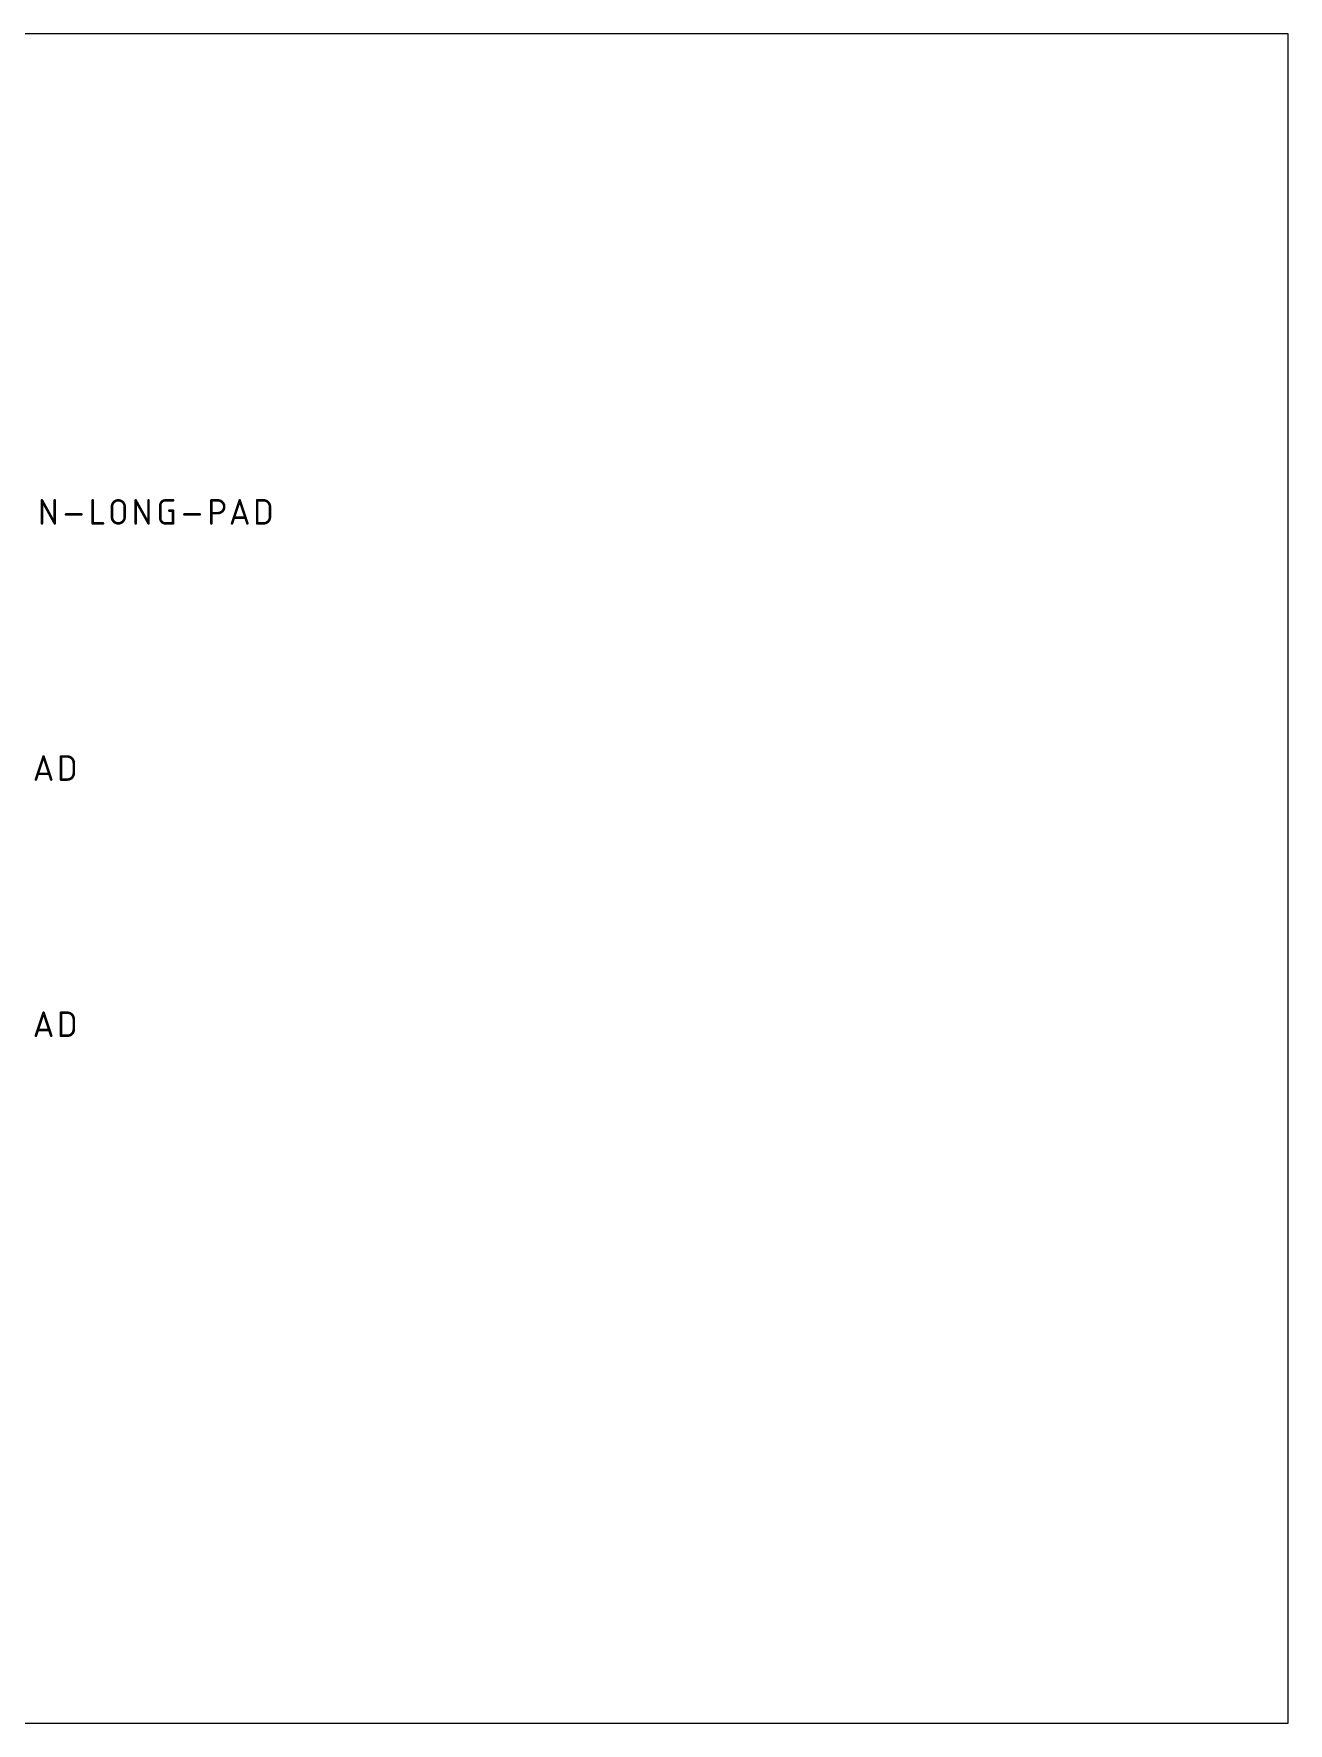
# Model space of a CAD drawing. Extents: x -1 to 132, y 0 to 67.
# Drawn here: x 82.2 to 132, y 0 to 67 of the extents above; entities that cross this region are included whole.
import ezdxf

# ---------------------------------------------------------------- set-up
doc = ezdxf.new("R2010")
doc.units = 0
doc.layers.add('20', color=31, linetype='CONTINUOUS')
doc.layers.add('27', color=253, linetype='CONTINUOUS')

msp = doc.modelspace()

# ---------------------------------------------------------------- linework, layer by layer
at = {"layer": '20'}
for p, q in [((132, 67), (0, 67)), ((132, 0), (132, 67)), ((0, 0), (132, 0))]:
    msp.add_line(p, q, dxfattribs=at)
at = {"layer": '27', "const_width": 0.1016}
for points in [[(82.5727, 47.5833), (82.5727, 48.4977)], [(82.5727, 48.4977), (83.0807, 47.5833)], [(83.0807, 47.5833), (83.0807, 48.4977)], [(84.5864, 48.4977), (84.5864, 47.5833)], [(85.3464, 47.8373), (85.3464, 48.2437)], [(85.8544, 48.2437), (85.8544, 47.8373)], [(86.2913, 47.5833), (86.2913, 48.4977)], [(86.2913, 48.4977), (86.7993, 47.5833)], [(86.7993, 47.5833), (86.7993, 48.4977)], [(87.2666, 47.7865), (87.2666, 48.2945)], [(87.4698, 48.4977), (87.7746, 48.4977)], [(89.2935, 47.5833), (89.2935, 48.4977)], [(89.2935, 48.4977), (89.5475, 48.4977)], [(90.1114, 47.5833), (90.4162, 48.4977)], [(90.4162, 48.4977), (90.721, 47.5833)], [(91.1071, 47.5833), (91.1071, 48.4977)], [(91.1071, 48.4977), (91.3611, 48.4977)], [(91.6151, 48.2437), (91.6151, 47.8373)], [(83.5278, 47.9389), (84.1374, 47.9389)], [(84.5864, 47.5833), (84.9928, 47.5833)], [(87.7746, 47.5833), (87.4698, 47.5833)], [(87.6222, 48.0913), (87.7746, 48.0913)], [(87.7746, 48.0913), (87.7746, 47.5833)], [(88.2217, 47.9389), (88.8313, 47.9389)], [(89.5475, 47.9897), (89.2935, 47.9897)], [(90.6448, 47.8119), (90.1876, 47.8119)], [(91.3611, 47.5833), (91.1071, 47.5833)], [(82.3314, 37.4233), (82.6362, 38.3377)], [(82.6362, 38.3377), (82.941, 37.4233)], [(83.3271, 37.4233), (83.3271, 38.3377)], [(83.3271, 38.3377), (83.5811, 38.3377)], [(82.8648, 37.6519), (82.4076, 37.6519)], [(83.8351, 38.0837), (83.8351, 37.6773)], [(83.5811, 37.4233), (83.3271, 37.4233)], [(82.3314, 27.2633), (82.6362, 28.1777)], [(82.6362, 28.1777), (82.941, 27.2633)], [(83.3271, 27.2633), (83.3271, 28.1777)], [(83.3271, 28.1777), (83.5811, 28.1777)], [(82.8648, 27.4919), (82.4076, 27.4919)], [(83.8351, 27.9237), (83.8351, 27.5173)], [(83.5811, 27.2633), (83.3271, 27.2633)]]:
    msp.add_lwpolyline(points, dxfattribs=at)
at = {"layer": '27'}
for points, const_width in [([(82.5981, 48.4977, 1), (82.5473, 48.4977)], 0.0508), ([(82.5949, 48.51, 1), (82.5505, 48.4854)], 0.0508), ([(83.1061, 48.4977, 1), (83.0553, 48.4977)], 0.0508), ([(84.6118, 48.4977, 1), (84.561, 48.4977)], 0.0508), ([(85.8544, 48.2437, 1), (85.3464, 48.2437)], 0.1016), ([(85.3718, 48.2437, 1), (85.321, 48.2437)], 0.0508), ([(85.321, 48.2437, 1), (85.3718, 48.2437)], 0.0508), ([(85.8798, 48.2437, 1), (85.829, 48.2437)], 0.0508), ([(85.829, 48.2437, 1), (85.8798, 48.2437)], 0.0508), ([(86.3167, 48.4977, 1), (86.2659, 48.4977)], 0.0508), ([(86.3135, 48.51, 1), (86.2691, 48.4854)], 0.0508), ([(86.8247, 48.4977, 1), (86.7739, 48.4977)], 0.0508), ([(87.4698, 48.4977, 0.4142), (87.2666, 48.2945)], 0.1016), ([(87.292, 48.2945, 1), (87.2412, 48.2945)], 0.0508), ([(87.2412, 48.2945, 1), (87.292, 48.2945)], 0.0508), ([(87.4698, 48.5231, 1), (87.4698, 48.4723)], 0.0508), ([(87.4698, 48.4723, 1), (87.4698, 48.5231)], 0.0508), ([(87.7746, 48.4723, 1), (87.7746, 48.5231)], 0.0508), ([(89.3189, 48.4977, 1), (89.2681, 48.4977)], 0.0508), ([(89.2935, 48.5231, 1), (89.2935, 48.4723)], 0.0508), ([(89.5475, 47.9897, 1), (89.5475, 48.4977)], 0.1016), ([(89.5475, 48.5231, 1), (89.5475, 48.4723)], 0.0508), ([(89.5475, 48.4723, 1), (89.5475, 48.5231)], 0.0508), ([(90.4403, 48.5057, 1), (90.3921, 48.4897)], 0.0508), ([(90.4403, 48.4897, 1), (90.3921, 48.5057)], 0.0508), ([(91.1325, 48.4977, 1), (91.0817, 48.4977)], 0.0508), ([(91.1071, 48.5231, 1), (91.1071, 48.4723)], 0.0508), ([(91.6151, 48.2437, 0.4142), (91.3611, 48.4977)], 0.1016), ([(91.3611, 48.5231, 1), (91.3611, 48.4723)], 0.0508), ([(91.3611, 48.4723, 1), (91.3611, 48.5231)], 0.0508), ([(91.6405, 48.2437, 1), (91.5897, 48.2437)], 0.0508), ([(91.5897, 48.2437, 1), (91.6405, 48.2437)], 0.0508), ([(82.5473, 47.5833, 1), (82.5981, 47.5833)], 0.0508), ([(83.0553, 47.5833, 1), (83.1061, 47.5833)], 0.0508), ([(83.0585, 47.571, 1), (83.1029, 47.5956)], 0.0508), ([(83.5278, 47.9643, 1), (83.5278, 47.9135)], 0.0508), ([(84.1374, 47.9135, 1), (84.1374, 47.9643)], 0.0508), ([(84.5864, 47.6087, 1), (84.5864, 47.5579)], 0.0508), ([(84.561, 47.5833, 1), (84.6118, 47.5833)], 0.0508), ([(84.9928, 47.5579, 1), (84.9928, 47.6087)], 0.0508), ([(85.3464, 47.8373, 1), (85.8544, 47.8373)], 0.1016), ([(85.3718, 47.8373, 1), (85.321, 47.8373)], 0.0508), ([(85.321, 47.8373, 1), (85.3718, 47.8373)], 0.0508), ([(85.8798, 47.8373, 1), (85.829, 47.8373)], 0.0508), ([(85.829, 47.8373, 1), (85.8798, 47.8373)], 0.0508), ([(86.2659, 47.5833, 1), (86.3167, 47.5833)], 0.0508), ([(86.7739, 47.5833, 1), (86.8247, 47.5833)], 0.0508), ([(86.7771, 47.571, 1), (86.8215, 47.5956)], 0.0508), ([(87.2666, 47.7865, 0.4142), (87.4698, 47.5833)], 0.1016), ([(87.292, 47.7865, 1), (87.2412, 47.7865)], 0.0508), ([(87.2412, 47.7865, 1), (87.292, 47.7865)], 0.0508), ([(87.4698, 47.6087, 1), (87.4698, 47.5579)], 0.0508), ([(87.4698, 47.5579, 1), (87.4698, 47.6087)], 0.0508), ([(87.6222, 48.1167, 1), (87.6222, 48.0659)], 0.0508), ([(87.8, 48.0913, 1), (87.7492, 48.0913)], 0.0508), ([(87.7492, 47.5833, 1), (87.8, 47.5833)], 0.0508), ([(87.7746, 48.0659, 1), (87.7746, 48.1167)], 0.0508), ([(87.7746, 47.5579, 1), (87.7746, 47.6087)], 0.0508), ([(88.2217, 47.9643, 1), (88.2217, 47.9135)], 0.0508), ([(88.8313, 47.9135, 1), (88.8313, 47.9643)], 0.0508), ([(89.2935, 48.0151, 1), (89.2935, 47.9643)], 0.0508), ([(89.2681, 47.5833, 1), (89.3189, 47.5833)], 0.0508), ([(89.5475, 48.0151, 1), (89.5475, 47.9643)], 0.0508), ([(89.5475, 47.9643, 1), (89.5475, 48.0151)], 0.0508), ([(90.0873, 47.5913, 1), (90.1355, 47.5753)], 0.0508), ([(90.1876, 47.8373, 1), (90.1876, 47.7865)], 0.0508), ([(90.6448, 47.7865, 1), (90.6448, 47.8373)], 0.0508), ([(90.6969, 47.5753, 1), (90.7451, 47.5913)], 0.0508), ([(91.1071, 47.6087, 1), (91.1071, 47.5579)], 0.0508), ([(91.0817, 47.5833, 1), (91.1325, 47.5833)], 0.0508), ([(91.3611, 47.5833, 0.4142), (91.6151, 47.8373)], 0.1016), ([(91.3611, 47.6087, 1), (91.3611, 47.5579)], 0.0508), ([(91.3611, 47.5579, 1), (91.3611, 47.6087)], 0.0508), ([(91.6405, 47.8373, 1), (91.5897, 47.8373)], 0.0508), ([(91.5897, 47.8373, 1), (91.6405, 47.8373)], 0.0508), ([(82.6603, 38.3457, 1), (82.6121, 38.3297)], 0.0508), ([(82.6603, 38.3297, 1), (82.6121, 38.3457)], 0.0508), ([(83.3525, 38.3377, 1), (83.3017, 38.3377)], 0.0508), ([(83.3271, 38.3631, 1), (83.3271, 38.3123)], 0.0508), ([(83.8351, 38.0837, 0.4142), (83.5811, 38.3377)], 0.1016), ([(83.5811, 38.3631, 1), (83.5811, 38.3123)], 0.0508), ([(83.5811, 38.3123, 1), (83.5811, 38.3631)], 0.0508), ([(82.4076, 37.6773, 1), (82.4076, 37.6265)], 0.0508), ([(82.8648, 37.6265, 1), (82.8648, 37.6773)], 0.0508), ([(83.5811, 37.4233, 0.4142), (83.8351, 37.6773)], 0.1016), ([(83.8605, 38.0837, 1), (83.8097, 38.0837)], 0.0508), ([(83.8097, 38.0837, 1), (83.8605, 38.0837)], 0.0508), ([(83.8605, 37.6773, 1), (83.8097, 37.6773)], 0.0508), ([(83.8097, 37.6773, 1), (83.8605, 37.6773)], 0.0508), ([(82.3073, 37.4313, 1), (82.3555, 37.4153)], 0.0508), ([(82.9169, 37.4153, 1), (82.9651, 37.4313)], 0.0508), ([(83.3271, 37.4487, 1), (83.3271, 37.3979)], 0.0508), ([(83.3017, 37.4233, 1), (83.3525, 37.4233)], 0.0508), ([(83.5811, 37.4487, 1), (83.5811, 37.3979)], 0.0508), ([(83.5811, 37.3979, 1), (83.5811, 37.4487)], 0.0508), ([(82.6603, 28.1857, 1), (82.6121, 28.1697)], 0.0508), ([(82.6603, 28.1697, 1), (82.6121, 28.1857)], 0.0508), ([(83.3525, 28.1777, 1), (83.3017, 28.1777)], 0.0508), ([(83.3271, 28.2031, 1), (83.3271, 28.1523)], 0.0508), ([(83.8351, 27.9237, 0.4142), (83.5811, 28.1777)], 0.1016), ([(83.5811, 28.2031, 1), (83.5811, 28.1523)], 0.0508), ([(83.5811, 28.1523, 1), (83.5811, 28.2031)], 0.0508), ([(82.4076, 27.5173, 1), (82.4076, 27.4665)], 0.0508), ([(82.8648, 27.4665, 1), (82.8648, 27.5173)], 0.0508), ([(83.5811, 27.2633, 0.4142), (83.8351, 27.5173)], 0.1016), ([(83.8605, 27.9237, 1), (83.8097, 27.9237)], 0.0508), ([(83.8097, 27.9237, 1), (83.8605, 27.9237)], 0.0508), ([(83.8605, 27.5173, 1), (83.8097, 27.5173)], 0.0508), ([(83.8097, 27.5173, 1), (83.8605, 27.5173)], 0.0508), ([(82.3073, 27.2713, 1), (82.3555, 27.2553)], 0.0508), ([(82.9169, 27.2553, 1), (82.9651, 27.2713)], 0.0508), ([(83.3271, 27.2887, 1), (83.3271, 27.2379)], 0.0508), ([(83.3017, 27.2633, 1), (83.3525, 27.2633)], 0.0508), ([(83.5811, 27.2887, 1), (83.5811, 27.2379)], 0.0508), ([(83.5811, 27.2379, 1), (83.5811, 27.2887)], 0.0508)]:
    msp.add_lwpolyline(points, format="xyb", dxfattribs=dict(at, const_width=const_width))

doc.saveas('drawing.dxf')
